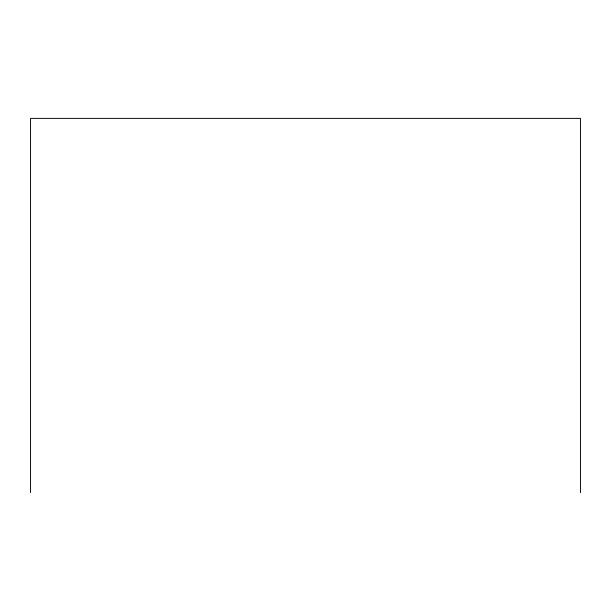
<?xml version="1.0" encoding="UTF-8"?>
<svg xmlns="http://www.w3.org/2000/svg" width="611" height="611" viewBox="0 0 611 611"><rect width="100%" height="100%" fill="white"/><g stroke="black" fill="none" stroke-linecap="round" stroke-linejoin="round"><path stroke-width="0.92" d="M580.45 492.619L580.45 118.381L30.55 118.381L30.55 492.619"/></g></svg>
